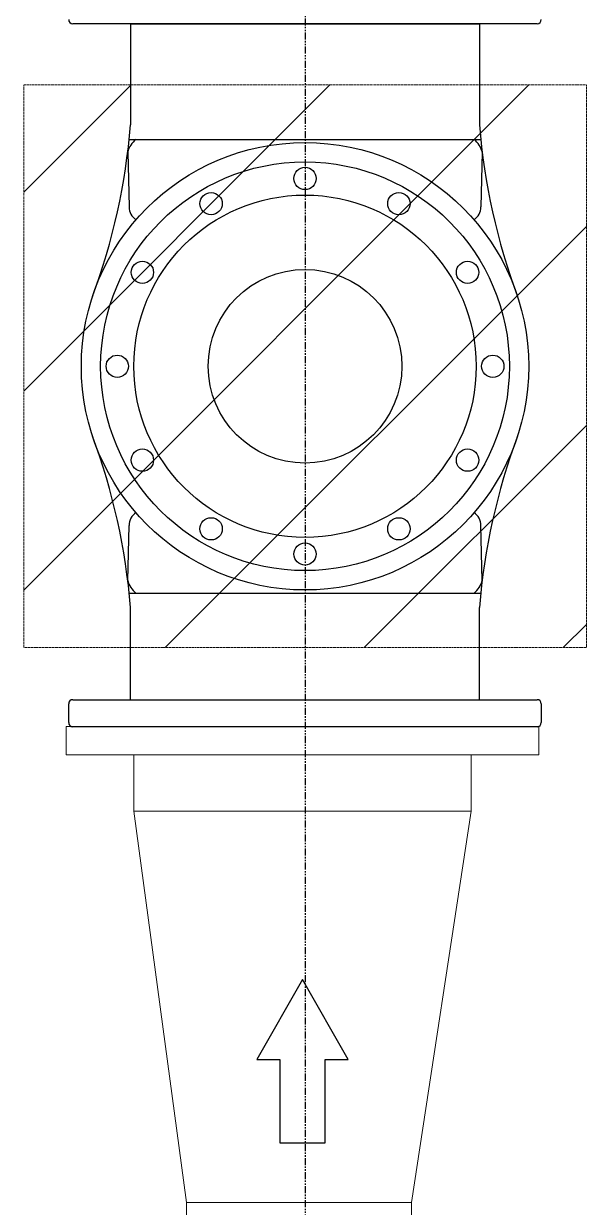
# Model space of a CAD drawing. Header units: inches. Extents: x 0 to 235202, y 0 to 361577.
# Drawn here: x 178338 to 179338, y 130923 to 133027 of the extents above; entities that cross this region are included whole.
import ezdxf
from ezdxf.enums import TextEntityAlignment as Align

# ---------------------------------------------------------------- set-up
doc = ezdxf.new("R2010")
doc.units = ezdxf.units.IN
doc.header["$MEASUREMENT"] = 0
doc.linetypes.add('HIDDEN', pattern=[0.375, 0.25, -0.125])
doc.linetypes.add('PHANTOM2', pattern=[1.25, 0.625, -0.125, 0.125, -0.125, 0.125, -0.125])
doc.layers.add('DIM', color=251, linetype='Continuous', lineweight=0)
for name, color, linetype in [('GRID_TXT45', 4, 'Continuous'), ('ID_LEGEND', 3, 'Continuous'), ('M-X-BKGD', 8, 'Continuous'), ('PIPE', 3, 'Continuous'), ('WINDOW ELEV', 3, 'Continuous')]:
    doc.layers.add(name, color=color, linetype=linetype)
doc.styles.add('SIMPLEX', font='simplex.shx')

# ---------------------------------------------------------------- blocks, each defined once
blk = doc.blocks.new('FLOOR PLAN REV 2')
at = {"color": 8, "linetype": 'PHANTOM2', "ltscale": 20}
blk.add_line((104363.1, 246037.7), (104363.1, 222993.1), dxfattribs=at)
at = {"color": 8, "lineweight": -3, "ltscale": 5}
for p, q in [((104775.8, 232853.4), (103950.3, 232853.4)), ((103943.1, 231611.5), (103943.1, 231645)), ((103950.3, 231652.2), (104775.8, 231652.2)), ((104783.1, 231645), (104783.1, 231611.5)), ((104775.8, 231604.2), (103950.3, 231604.2))]:
    blk.add_line(p, q, dxfattribs=at)
for centre, start, end in [((103950.3, 232860.6), 180, 270), ((104775.8, 232860.6), 270, 0), ((103950.3, 231645), 90, 180), ((104775.8, 231645), 360, 90), ((103950.3, 231611.5), 180, 270), ((104775.8, 231611.5), 270, 0)]:
    blk.add_arc(centre, 7.24, start, end, dxfattribs=at)
at = {"layer": 'DIM', "color": 8, "linetype": 'HIDDEN', "ltscale": 7}
for p, q in [((104863.1, 232744.7), (103863.1, 232744.7)), ((103863.1, 232744.7), (103863.1, 231744.7)), ((104863.1, 231744.7), (104863.1, 232744.7)), ((103863.1, 231744.7), (104863.1, 231744.7))]:
    blk.add_line(p, q, dxfattribs=at)
at = {"layer": 'DIM', "color": 8, "linetype": 'Continuous'}
for p, q in [((103863.1, 232553.8), (104054, 232744.7)), ((103863.1, 232200.3), (104407.5, 232744.7)), ((103863.1, 231846.7), (104761.1, 232744.7)), ((104114.6, 231744.7), (104863.1, 232493.2)), ((104468.2, 231744.7), (104863.1, 232139.6)), ((104821.7, 231744.7), (104863.1, 231786.1))]:
    blk.add_line(p, q, dxfattribs=at)
at = {"layer": 'ID_LEGEND', "color": 8}
blk.add_circle((104363.1, 232244.7), 172.1, dxfattribs=at)
at = {"layer": 'PIPE', "color": 8}
for p, q in [((104053, 232853.4), (104053, 232673.5)), ((104053, 232853.4), (104673.2, 232853.4)), ((104673.2, 232853.4), (104673.2, 232673.5)), ((104050.6, 232647.8), (104675.6, 232647.8)), ((104048, 232625.4), (104050.6, 232527.8)), ((104678.1, 232625.4), (104675.6, 232527.8)), ((104048, 231864), (104050.6, 231961.6)), ((104678.1, 231864), (104675.6, 231961.6)), ((104050.6, 231841.6), (104675.6, 231841.6)), ((104053, 231652.2), (104053, 231815.9)), ((104673.2, 231652.2), (104673.2, 231815.9)), ((104053, 231652.2), (104673.2, 231652.2))]:
    blk.add_line(p, q, dxfattribs=at)
for centre, radius in [((104363.1, 232244.7), 397.5), ((104363.1, 232244.7), 363.2), ((104363.1, 232578.4), 19.8), ((104363.1, 232244.7), 304.2), ((104196.2, 232533.7), 19.8), ((104529.9, 232533.7), 19.8), ((104074.1, 232411.6), 19.8), ((104652, 232411.6), 19.8), ((104029.4, 232244.7), 19.8), ((104696.8, 232244.7), 19.8), ((104074.1, 232077.9), 19.8), ((104652, 232077.9), 19.8), ((104196.2, 231955.8), 19.8), ((104529.9, 231955.8), 19.8), ((104363.1, 231911), 19.8)]:
    blk.add_circle(centre, radius, dxfattribs=at)
for centre, radius, start, end in [((102912.1, 232766.7), 1144.7, 339.6588, 355.3314), ((105814, 232766.7), 1144.7, 184.6686, 200.3412), ((104089.1, 232614.6), 42.5, 128.4992, 165.2516), ((104637, 232614.6), 42.5, 14.7484, 51.5008), ((104077.1, 232527.3), 26.5, 178.8653, 237.0344), ((104649.1, 232527.3), 26.5, 302.9656, 1.1347), ((102912.1, 231722.8), 1144.7, 4.6686, 20.3412), ((105814, 231722.8), 1144.7, 159.6588, 175.3314), ((104077.1, 231962.2), 26.5, 122.9656, 181.1347), ((104649.1, 231962.2), 26.5, 358.8653, 57.0344), ((104089.1, 231874.9), 42.5, 194.7484, 231.5008), ((104637, 231874.9), 42.5, 308.4992, 345.2516)]:
    blk.add_arc(centre, radius, start, end, dxfattribs=at)
at = {"layer": 'GRID_TXT45', "color": 8, "style": 'SIMPLEX'}
for p in [(53803.1, 233267.6), (53803.1, 227018.5), (53803.1, 220768)]:
    blk.add_attdef('GRD_TXT', text='', height=450, rotation=180, dxfattribs=at).set_placement(p, align=Align.MIDDLE_CENTER)
blk = doc.blocks.new('PLAN REV 1')
at = {"color": 8}
for p, q in [((220213.1, 208403.4), (220132.1, 208261.1)), ((220294.1, 208261.1), (220213.1, 208403.4)), ((220132.1, 208261.1), (220172.6, 208261.1)), ((220172.6, 208261.1), (220172.6, 208112.7)), ((220253.6, 208261.1), (220294.1, 208261.1)), ((220253.6, 208112.7), (220253.6, 208261.1)), ((220172.6, 208112.7), (220253.6, 208112.7))]:
    blk.add_line(p, q, dxfattribs=at)
at = {"layer": 'DIM', "color": 8, "linetype": 'Continuous', "ltscale": 10}
for p, q in [((220633.1, 208852.4), (219793.1, 208852.4)), ((219793.1, 208852.4), (219793.1, 208802.4)), ((220633.1, 208802.4), (220633.1, 208852.4)), ((219793.1, 208802.4), (220633.1, 208802.4)), ((219913.1, 208802.4), (219913.1, 208702.4)), ((220513.1, 208802.4), (220513.1, 208702.4)), ((219913.1, 208702.4), (220007, 208006.6)), ((220513.1, 208702.4), (220407, 208006.6)), ((220007, 207906.6), (220007, 208006.6)), ((220007, 208006.6), (220407, 208006.6)), ((220407, 208006.6), (220407, 207906.6))]:
    blk.add_line(p, q, dxfattribs=at)
at = {"layer": 'DIM', "color": 8}
for p, q in [((219913.1, 208802.4), (220513.1, 208802.4)), ((219913.1, 208702.4), (220513.1, 208702.4))]:
    blk.add_line(p, q, dxfattribs=at)
at = {"layer": 'WINDOW ELEV', "color": 1}
blk.add_blockref('FLOOR PLAN REV 2', (115854.5, -22751.9), dxfattribs=at)

msp = doc.modelspace()

# ---------------------------------------------------------------- block references
at = {"layer": 'M-X-BKGD', "color": 8}
msp.add_blockref('PLAN REV 1', (-41380, -77074.9), dxfattribs=at)

doc.saveas('drawing.dxf')
